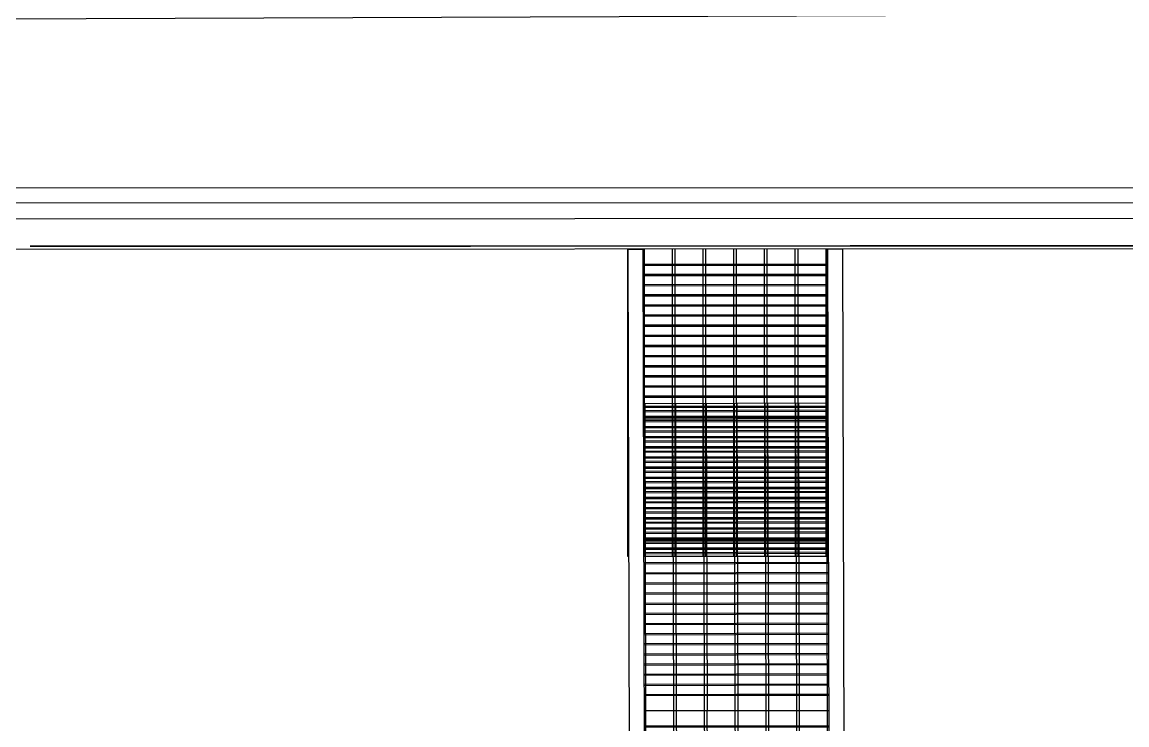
# Model space of a CAD drawing. Header units: metres. Extents: x 3 to 183, y -124 to 10.
# Drawn here: x 39.888 to 43.483, y -100.509 to -98.221 of the extents above; entities that cross this region are included whole.
import ezdxf

# ---------------------------------------------------------------- set-up
doc = ezdxf.new("R2010")
doc.units = ezdxf.units.M
for name, color, linetype, lineweight in [('A-ANNO-DIMS', 7, 'Continuous', 9), ('A-ANNO-DIMS-100', 7, 'Continuous', 9), ('A-FLOR-HRAL', 7, 'Continuous', 9), ('A-GENM', 7, 'Continuous', 9), ('A-WALL', 7, 'Continuous', 9), ('C-TOPO', 7, 'Continuous', 9)]:
    doc.layers.add(name, color=color, linetype=linetype, lineweight=lineweight)
doc.styles.add('Century Gothic_3', font='GOTHIC.TTF', dxfattribs={"height": 0.15})
doc.dimstyles.new('FCA_N_Cotas_E100', dxfattribs={"dimscale": 0.3048, "dimtxt": 0.156625, "dimasz": 0.492126, "dimexe": 0.656168, "dimexo": 0.656168, "dimgap": 0.032808, "dimtad": 1, "dimdec": 3, "dimrnd": 0.001, "dimzin": 0, "dimdsep": 46, "dimtxsty": 'Century Gothic_3', "dimblk1": 'OBLIQUE', "dimblk2": 'OBLIQUE', "dimsah": 1, "dimcen": 0.09, "dimdle": 0.656168, "dimazin": 2, "dimtfac": 1, "dimtdec": 4, "dimtix": 1, "dimtmove": 0, "dimatfit": 3, "dimfxl": 1, "dimtvp": 1, "dimtolj": 1, "dimtzin": 0, "dimarcsym": 2})

# ---------------------------------------------------------------- blocks, each defined once
blk = doc.blocks.new('YADRAN_LASQUEMAS_ARQ_MO_000_SITIO_rvt-1-NFONDO-ESTANQUE EXT')
at = {"layer": 'C-TOPO', "color": 253, "true_color": 0xaaaaaa}
for p, q in [((-84.8557, -98.9511), (-83.4239, -98.9505)), ((-83.4239, -98.9505), (-84.8557, -98.9511)), ((-83.4239, -98.9505), (-82.1884, -98.9499)), ((-82.1884, -98.9499), (-83.4239, -98.9505)), ((-82.1884, -98.9499), (-81.363, -98.9495)), ((-81.363, -98.9495), (-82.1884, -98.9499)), ((-81.363, -98.9495), (-79.6993, -98.9488)), ((-79.6993, -98.9488), (-81.363, -98.9495))]:
    blk.add_line(p, q, dxfattribs=at)
blk = doc.blocks.new('Railing - Railing-2142795-NFONDO-ESTANQUE EXT')
at = {"layer": 'A-FLOR-HRAL'}
for p, q in [((-110.3359, -62.6014), (-123.2372, -57.5026)), ((-123.2089, -57.5675), (-110.4006, -62.6296))]:
    blk.add_line(p, q, dxfattribs=at)
blk = doc.blocks.new('M_RVR_Grating - 0_70 x 1_00-2149602-NFONDO-ESTANQUE EXT')
at = {"layer": 'A-GENM', "color": 253, "true_color": 0xaaaaaa}
for p, q in [((-0.5, 0.3), (-0.5, -0.3)), ((-0.5, 0.295), (0.5, 0.295)), ((-0.45, 0.3), (-0.45, -0.3)), ((-0.45, -0.3), (-0.45, 0.3)), ((-0.447, -0.3), (-0.447, 0.3)), ((-0.417, 0.3), (-0.417, -0.3)), ((-0.414, -0.3), (-0.414, 0.3)), ((-0.384, 0.3), (-0.384, -0.3)), ((-0.381, -0.3), (-0.381, 0.3)), ((-0.351, 0.3), (-0.351, -0.3)), ((-0.348, -0.3), (-0.348, 0.3)), ((-0.318, 0.3), (-0.318, -0.3)), ((-0.315, -0.3), (-0.315, 0.3)), ((-0.285, 0.3), (-0.285, -0.3)), ((-0.282, -0.3), (-0.282, 0.3)), ((-0.252, 0.3), (-0.252, -0.3)), ((-0.249, -0.3), (-0.249, 0.3)), ((-0.219, 0.3), (-0.219, -0.3)), ((-0.216, -0.3), (-0.216, 0.3)), ((-0.186, 0.3), (-0.186, -0.3)), ((-0.183, -0.3), (-0.183, 0.3)), ((-0.153, 0.3), (-0.153, -0.3)), ((-0.15, -0.3), (-0.15, 0.3)), ((-0.12, 0.3), (-0.12, -0.3)), ((-0.117, -0.3), (-0.117, 0.3)), ((-0.087, 0.3), (-0.087, -0.3)), ((-0.084, -0.3), (-0.084, 0.3)), ((-0.054, 0.3), (-0.054, -0.3)), ((-0.051, -0.3), (-0.051, 0.3)), ((-0.021, 0.3), (-0.021, -0.3)), ((-0.018, -0.3), (-0.018, 0.3)), ((0.012, 0.3), (0.012, -0.3)), ((0.015, -0.3), (0.015, 0.3)), ((0.045, 0.3), (0.045, -0.3)), ((0.048, -0.3), (0.048, 0.3)), ((0.078, 0.3), (0.078, -0.3)), ((0.081, -0.3), (0.081, 0.3)), ((0.111, 0.3), (0.111, -0.3)), ((0.114, -0.3), (0.114, 0.3)), ((0.144, 0.3), (0.144, -0.3)), ((0.147, -0.3), (0.147, 0.3)), ((0.177, 0.3), (0.177, -0.3)), ((0.18, -0.3), (0.18, 0.3)), ((0.21, 0.3), (0.21, -0.3)), ((0.213, -0.3), (0.213, 0.3)), ((0.243, 0.3), (0.243, -0.3)), ((0.246, -0.3), (0.246, 0.3)), ((0.276, 0.3), (0.276, -0.3)), ((0.279, -0.3), (0.279, 0.3)), ((0.309, 0.3), (0.309, -0.3)), ((0.312, -0.3), (0.312, 0.3)), ((0.342, 0.3), (0.342, -0.3001)), ((0.345, -0.3001), (0.345, 0.3)), ((0.375, 0.3), (0.375, -0.3)), ((0.378, -0.3), (0.378, 0.3)), ((0.408, 0.3), (0.408, -0.3)), ((0.411, -0.3), (0.411, 0.3)), ((0.441, 0.3), (0.441, -0.3)), ((0.444, -0.3), (0.444, 0.3)), ((0.45, 0.3), (0.45, -0.3)), ((0.474, 0.3), (0.474, -0.3)), ((0.477, -0.3), (0.477, 0.3)), ((0.5, -0.3), (0.5, 0.3)), ((0.5, 0.205), (-0.5, 0.205)), ((-0.5, 0.195), (0.5, 0.195)), ((0.5, 0.105), (-0.5, 0.105)), ((-0.5, 0.095), (0.5, 0.095)), ((0.5, 0.005), (-0.5, 0.005)), ((-0.5, -0.005), (0.5, -0.005)), ((0.5, -0.095), (-0.5, -0.095)), ((-0.5, -0.105), (0.5, -0.105)), ((0.5, -0.195), (-0.5, -0.195)), ((-0.5, -0.205), (0.5, -0.205)), ((0.5, -0.295), (-0.5, -0.295))]:
    blk.add_line(p, q, dxfattribs=at)
blk = doc.blocks.new('M_RVR_Grating - 0_70 x 1_00-2149890-NFONDO-ESTANQUE EXT')
at = {"layer": 'A-GENM', "color": 253, "true_color": 0xaaaaaa}
for p, q in [((-0.5, 0.3), (-0.5, -0.3)), ((-0.5, 0.295), (0.5, 0.295)), ((-0.45, 0.3), (-0.45, -0.3)), ((-0.45, -0.3), (-0.45, 0.3)), ((-0.447, -0.3), (-0.447, 0.3)), ((-0.417, 0.3), (-0.417, -0.3)), ((-0.414, -0.3), (-0.414, 0.3)), ((-0.384, 0.3), (-0.384, -0.3)), ((-0.381, -0.3), (-0.381, 0.3)), ((-0.351, 0.3), (-0.351, -0.3)), ((-0.348, -0.3), (-0.348, 0.3)), ((-0.318, 0.3), (-0.318, -0.3)), ((-0.315, -0.3), (-0.315, 0.3)), ((-0.285, 0.3), (-0.285, -0.3)), ((-0.282, -0.3), (-0.282, 0.3)), ((-0.252, 0.3), (-0.252, -0.3)), ((-0.249, -0.3), (-0.249, 0.3)), ((-0.219, 0.3), (-0.219, -0.3)), ((-0.216, -0.3), (-0.216, 0.3)), ((-0.186, 0.3), (-0.186, -0.3)), ((-0.183, -0.3), (-0.183, 0.3)), ((-0.153, 0.3), (-0.153, -0.3)), ((-0.15, -0.3), (-0.15, 0.3)), ((-0.12, 0.3), (-0.12, -0.3)), ((-0.117, -0.3), (-0.117, 0.3)), ((-0.087, 0.3), (-0.087, -0.3)), ((-0.084, -0.3), (-0.084, 0.3)), ((-0.054, 0.3), (-0.054, -0.3)), ((-0.051, -0.3), (-0.051, 0.3)), ((-0.021, 0.3), (-0.021, -0.3)), ((-0.018, -0.3), (-0.018, 0.3)), ((0.012, 0.3), (0.012, -0.3)), ((0.015, -0.3), (0.015, 0.3)), ((0.045, 0.3), (0.045, -0.3)), ((0.048, -0.3), (0.048, 0.3)), ((0.078, 0.3), (0.078, -0.3)), ((0.081, -0.3), (0.081, 0.3)), ((0.111, 0.3), (0.111, -0.3)), ((0.114, -0.3), (0.114, 0.3)), ((0.144, 0.3), (0.144, -0.3)), ((0.147, -0.3), (0.147, 0.3)), ((0.177, 0.3), (0.177, -0.3)), ((0.18, -0.3), (0.18, 0.3)), ((0.21, 0.3), (0.21, -0.3)), ((0.213, -0.3), (0.213, 0.3)), ((0.243, 0.3), (0.243, -0.3)), ((0.246, -0.3), (0.246, 0.3)), ((0.276, 0.3), (0.276, -0.3)), ((0.279, -0.3), (0.279, 0.3)), ((0.309, 0.3), (0.309, -0.3)), ((0.312, -0.3), (0.312, 0.3)), ((0.342, 0.3), (0.342, -0.3)), ((0.345, -0.3), (0.345, 0.3)), ((0.375, 0.3), (0.375, -0.3)), ((0.378, -0.3), (0.378, 0.3)), ((0.408, 0.3), (0.408, -0.3)), ((0.411, -0.3), (0.411, 0.3)), ((0.441, 0.3), (0.441, -0.3)), ((0.444, -0.3), (0.444, 0.3)), ((0.45, 0.3), (0.45, -0.3)), ((0.474, 0.3), (0.474, -0.3)), ((0.477, -0.3), (0.477, 0.3)), ((0.5, -0.3), (0.5, 0.3)), ((0.5, 0.205), (-0.5, 0.205)), ((-0.5, 0.195), (0.5, 0.195)), ((0.5, 0.105), (-0.5, 0.105)), ((-0.5, 0.095), (0.5, 0.095)), ((0.5, 0.005), (-0.5, 0.005)), ((-0.5, -0.005), (0.5, -0.005)), ((0.5, -0.095), (-0.5, -0.095)), ((-0.5, -0.105), (0.5, -0.105)), ((0.5, -0.195), (-0.5, -0.195)), ((-0.5, -0.205), (0.5, -0.205)), ((0.5, -0.295), (-0.5, -0.295))]:
    blk.add_line(p, q, dxfattribs=at)
blk = doc.blocks.new('M_RVR_Grating - 0_70 x 1_00-V44-NFONDO-ESTANQUE EXT')
at = {"layer": 'A-GENM', "color": 253, "true_color": 0xaaaaaa}
for p, q in [((-0.5, 0.3), (0.5, 0.3)), ((-0.5, 0.295), (0.5, 0.295)), ((-0.45, 0.3001), (-0.45, -0.2993)), ((-0.45, -0.2993), (-0.45, 0.3001)), ((-0.447, -0.2993), (-0.447, 0.3001)), ((-0.417, 0.3001), (-0.417, -0.2992)), ((-0.414, -0.2992), (-0.414, 0.3001)), ((-0.384, 0.3002), (-0.384, -0.2991)), ((-0.381, -0.2991), (-0.381, 0.3002)), ((-0.351, 0.3002), (-0.351, -0.2991)), ((-0.348, -0.299), (-0.348, 0.3002)), ((-0.318, 0.3), (-0.318, -0.299)), ((-0.315, -0.299), (-0.315, 0.3)), ((-0.285, 0.3), (-0.285, -0.2989)), ((-0.282, -0.2989), (-0.282, 0.3)), ((-0.252, 0.3012), (-0.252, -0.2988)), ((-0.249, -0.2988), (-0.249, 0.3012)), ((-0.219, 0.3013), (-0.219, -0.2987)), ((-0.216, -0.2987), (-0.216, 0.3013)), ((-0.186, 0.3013), (-0.186, -0.2987)), ((-0.183, -0.2987), (-0.183, 0.3013)), ((-0.153, 0.3014), (-0.153, -0.2986)), ((-0.15, -0.2986), (-0.15, 0.3014)), ((-0.12, 0.3015), (-0.12, -0.2985)), ((-0.117, -0.2985), (-0.117, 0.3015)), ((-0.087, 0.3016), (-0.087, -0.2984)), ((-0.084, -0.2984), (-0.084, 0.3016)), ((-0.054, 0.3017), (-0.054, -0.2984)), ((-0.051, -0.2983), (-0.051, 0.3017)), ((-0.021, 0.3017), (-0.021, -0.2983)), ((-0.018, -0.2983), (-0.018, 0.3017)), ((0.012, 0.3018), (0.012, -0.2982)), ((0.015, -0.2982), (0.015, 0.3018)), ((0.045, 0.3019), (0.045, -0.2981)), ((0.048, -0.2981), (0.048, 0.3019)), ((0.078, 0.302), (0.078, -0.298)), ((0.081, -0.298), (0.081, 0.302)), ((0.111, 0.302), (0.111, -0.298)), ((0.114, -0.298), (0.114, 0.3021)), ((0.144, 0.3021), (0.144, -0.2979)), ((0.147, -0.2979), (0.147, 0.3021)), ((0.177, 0.3022), (0.177, -0.2978)), ((0.18, -0.2978), (0.18, 0.3022)), ((0.21, 0.3023), (0.21, -0.2977)), ((0.213, -0.2977), (0.213, 0.3023)), ((0.243, 0.3024), (0.243, -0.2976)), ((0.246, -0.2976), (0.246, 0.3024)), ((0.276, 0.3024), (0.276, -0.2976)), ((0.279, -0.2976), (0.279, 0.3024)), ((0.309, 0.3025), (0.309, -0.2975)), ((0.312, -0.2975), (0.312, 0.3025)), ((0.342, 0.3026), (0.342, -0.2974)), ((0.345, -0.2974), (0.345, 0.3026)), ((0.375, 0.3027), (0.375, -0.2973)), ((0.378, -0.2973), (0.378, 0.3027)), ((0.408, 0.3027), (0.408, -0.2973)), ((0.411, -0.2972), (0.411, 0.3028)), ((0.441, 0.3028), (0.441, -0.2972)), ((0.444, -0.2972), (0.444, 0.3028)), ((0.45, 0.3028), (0.45, -0.2972)), ((0.474, 0.3029), (0.474, -0.2971)), ((0.477, -0.2971), (0.477, 0.3029)), ((0.5, -0.297), (0.5, 0.303)), ((0.5, 0.3), (0.5, 0.303)), ((0.5, 0.205), (-0.5, 0.205)), ((-0.5, 0.195), (0.5, 0.195)), ((0.5, 0.105), (-0.5, 0.105)), ((-0.5, 0.095), (0.5, 0.095)), ((0.5, 0.005), (-0.5, 0.005)), ((-0.5, -0.005), (0.5, -0.005)), ((0.5, -0.095), (-0.5, -0.095)), ((-0.5, -0.105), (0.5, -0.105)), ((0.5, -0.195), (-0.5, -0.195)), ((-0.5, -0.205), (0.5, -0.205)), ((0.5, -0.295), (-0.5, -0.295)), ((-0.4985, -0.3), (-0.5, -0.3)), ((-0.5, -0.305), (-0.4984, -0.305)), ((-0.5, -0.35), (-0.45, -0.35)), ((-0.5, -0.35), (0.5, -0.35)), ((-0.45, -0.35), (-0.447, -0.35)), ((-0.417, -0.35), (-0.414, -0.35)), ((-0.384, -0.35), (-0.381, -0.35)), ((-0.351, -0.35), (-0.348, -0.35)), ((-0.318, -0.35), (-0.315, -0.35)), ((-0.285, -0.35), (-0.282, -0.35)), ((-0.252, -0.3488), (-0.252, -0.35)), ((-0.252, -0.35), (-0.249, -0.35)), ((-0.249, -0.35), (-0.249, -0.3488)), ((-0.219, -0.3487), (-0.219, -0.35)), ((-0.219, -0.35), (-0.216, -0.35)), ((-0.216, -0.35), (-0.216, -0.3487)), ((-0.186, -0.3487), (-0.186, -0.35)), ((-0.186, -0.35), (-0.183, -0.35)), ((-0.183, -0.35), (-0.183, -0.3487)), ((-0.153, -0.3486), (-0.153, -0.35)), ((-0.153, -0.35), (-0.15, -0.35)), ((-0.15, -0.35), (-0.15, -0.3486)), ((-0.12, -0.3485), (-0.12, -0.35)), ((-0.12, -0.35), (-0.117, -0.35)), ((-0.117, -0.35), (-0.117, -0.3485)), ((-0.087, -0.3484), (-0.087, -0.35)), ((-0.087, -0.35), (-0.084, -0.35)), ((-0.084, -0.35), (-0.084, -0.3484)), ((-0.054, -0.3484), (-0.054, -0.35)), ((-0.054, -0.35), (-0.051, -0.35)), ((-0.051, -0.35), (-0.051, -0.3483)), ((-0.021, -0.3483), (-0.021, -0.35)), ((-0.021, -0.35), (-0.018, -0.35)), ((-0.018, -0.35), (-0.018, -0.3483)), ((0.012, -0.3482), (0.012, -0.35)), ((0.012, -0.35), (0.015, -0.35)), ((0.015, -0.35), (0.015, -0.3482)), ((0.045, -0.3481), (0.045, -0.35)), ((0.045, -0.35), (0.048, -0.35)), ((0.048, -0.35), (0.048, -0.3481)), ((0.078, -0.348), (0.078, -0.35)), ((0.078, -0.35), (0.081, -0.35)), ((0.081, -0.35), (0.081, -0.348)), ((0.111, -0.348), (0.111, -0.35)), ((0.111, -0.35), (0.114, -0.35)), ((0.114, -0.35), (0.114, -0.348)), ((0.144, -0.3479), (0.144, -0.35)), ((0.144, -0.35), (0.147, -0.35)), ((0.147, -0.35), (0.147, -0.3479)), ((0.177, -0.3478), (0.177, -0.35)), ((0.177, -0.35), (0.18, -0.35)), ((0.18, -0.35), (0.18, -0.3478)), ((0.21, -0.3477), (0.21, -0.35)), ((0.21, -0.35), (0.213, -0.35)), ((0.213, -0.35), (0.213, -0.3477)), ((0.243, -0.3476), (0.243, -0.35)), ((0.243, -0.35), (0.246, -0.35)), ((0.246, -0.35), (0.246, -0.3476)), ((0.276, -0.3476), (0.276, -0.35)), ((0.276, -0.35), (0.279, -0.35)), ((0.279, -0.35), (0.279, -0.3476)), ((0.309, -0.3475), (0.309, -0.35)), ((0.309, -0.35), (0.312, -0.35)), ((0.312, -0.35), (0.312, -0.3475)), ((0.342, -0.3474), (0.342, -0.35)), ((0.342, -0.35), (0.345, -0.35)), ((0.345, -0.35), (0.345, -0.3474)), ((0.375, -0.3473), (0.375, -0.35)), ((0.375, -0.35), (0.378, -0.35)), ((0.378, -0.35), (0.378, -0.3473)), ((0.408, -0.3473), (0.408, -0.35)), ((0.408, -0.35), (0.411, -0.35)), ((0.411, -0.35), (0.411, -0.3472)), ((0.441, -0.3472), (0.441, -0.35)), ((0.441, -0.35), (0.444, -0.35)), ((0.444, -0.35), (0.444, -0.3472)), ((0.45, -0.3472), (0.45, -0.35)), ((0.45, -0.35), (0.5, -0.35)), ((0.474, -0.3471), (0.474, -0.35)), ((0.474, -0.35), (0.477, -0.35)), ((0.477, -0.35), (0.477, -0.3471)), ((0.5, -0.35), (0.5, -0.347)), ((0.5, -0.35), (0.5, -0.347))]:
    blk.add_line(p, q, dxfattribs=at)
blk = doc.blocks.new('Railing - Railing-2150129-NFONDO-ESTANQUE EXT')
at = {"layer": 'A-FLOR-HRAL'}
for p, q in [((-112.9042, -61.7478), (-113.8182, -64.0768)), ((-112.8576, -61.766), (-112.9042, -61.7478)), ((-113.7717, -64.095), (-112.8576, -61.766)), ((-113.8182, -64.0768), (-113.7717, -64.095))]:
    blk.add_line(p, q, dxfattribs=at)
blk = doc.blocks.new('Railing - Railing-2150144-NFONDO-ESTANQUE EXT')
at = {"layer": 'A-FLOR-HRAL'}
for p, q in [((-113.5092, -61.5103), (-114.4233, -63.8393)), ((-114.3768, -63.8576), (-113.4627, -61.5286)), ((-113.4627, -61.5286), (-113.5092, -61.5103)), ((-114.4233, -63.8393), (-114.3768, -63.8576))]:
    blk.add_line(p, q, dxfattribs=at)
blk = doc.blocks.new('DIMBLOCK23-NFONDO-ESTANQUE EXT')
at = {"layer": 'A-ANNO-DIMS-100'}
for p, q in [((45.2581, -98.1901), (45.2574, -97.9901)), ((31.286, -98.2437), (31.2852, -98.0437)), ((31.086, -98.2445), (45.4581, -98.1894)), ((45.2581, -98.1901), (45.2595, -98.5587)), ((31.286, -98.2437), (31.2872, -98.5649))]:
    blk.add_line(p, q, dxfattribs=at)
at = {"layer": 'A-ANNO-DIMS-100', "lineweight": 35}
for p, q in [((45.2581, -98.1901), (45.3328, -98.1148)), ((31.286, -98.2437), (31.3607, -98.1685)), ((45.2581, -98.1901), (45.1834, -98.2654)), ((31.286, -98.2437), (31.2113, -98.319))]:
    blk.add_line(p, q, dxfattribs=at)
at = {"layer": 'A-ANNO-DIMS-100', "color": 0, "insert": (37.9506, -98.0159), "char_height": 0.15, "width": 0.769701, "attachment_point": 1, "rotation": 0.2199, "line_spacing_factor": 0.984502, "style": 'Century Gothic_3'}
blk.add_mtext('13.972', dxfattribs=at)
blk = doc.blocks.new('_Oblique')
at = {"color": 0, "linetype": 'ByBlock', "lineweight": -2}
blk.add_line((-0.5, -0.5), (0.5, 0.5), dxfattribs=at)

msp = doc.modelspace()

# ---------------------------------------------------------------- linework, layer by layer
at = {"layer": 'A-WALL'}
for p, q in [((31.288, -98.7649), (45.2603, -98.7587)), ((45.0611, -98.9588), (31.4887, -98.9648))]:
    msp.add_line(p, q, dxfattribs=at)

# ---------------------------------------------------------------- block references
at = {"lineweight": 5}
msp.add_blockref('YADRAN_LASQUEMAS_ARQ_MO_000_SITIO_rvt-1-NFONDO-ESTANQUE EXT', (124.7703, 0), dxfattribs=at)
at = {"layer": 'A-FLOR-HRAL', "rotation": 21.59000000000029}
for name in ['Railing - Railing-2142795-NFONDO-ESTANQUE EXT', 'Railing - Railing-2150144-NFONDO-ESTANQUE EXT', 'Railing - Railing-2150129-NFONDO-ESTANQUE EXT']:
    msp.add_blockref(name, (124.7703, 0), dxfattribs=at)
at = {"layer": 'A-GENM', "color": 253, "true_color": 0xaaaaaa}
for name, p, rotation in [('M_RVR_Grating - 0_70 x 1_00-V44-NFONDO-ESTANQUE EXT', (42.2079, -99.4601), 270.0253909248179), ('M_RVR_Grating - 0_70 x 1_00-2149890-NFONDO-ESTANQUE EXT', (42.2111, -99.9628), 90.16152103054843), ('M_RVR_Grating - 0_70 x 1_00-2149602-NFONDO-ESTANQUE EXT', (42.2139, -100.9628), 270.1615210305479)]:
    msp.add_blockref(name, p, dxfattribs=dict(at, rotation=rotation))

# ---------------------------------------------------------------- dimensions: what is measured, and where the dimension line sits
at = {"layer": 'A-ANNO-DIMS'}
dim = msp.add_linear_dim(base=(45.2581, -98.1901), p1=(31.288, -98.7649), p2=(45.2603, -98.7587), angle=0.2199, dimstyle='FCA_N_Cotas_E100', override={"dimpost": '<>', "dimfxl": 13.972345}, dxfattribs=at)
dim.commit()
dim.dimension.update_dxf_attribs({"geometry": 'DIMBLOCK23-NFONDO-ESTANQUE EXT', "text_midpoint": (38.2717, -98.1282)})

doc.saveas('drawing.dxf')
